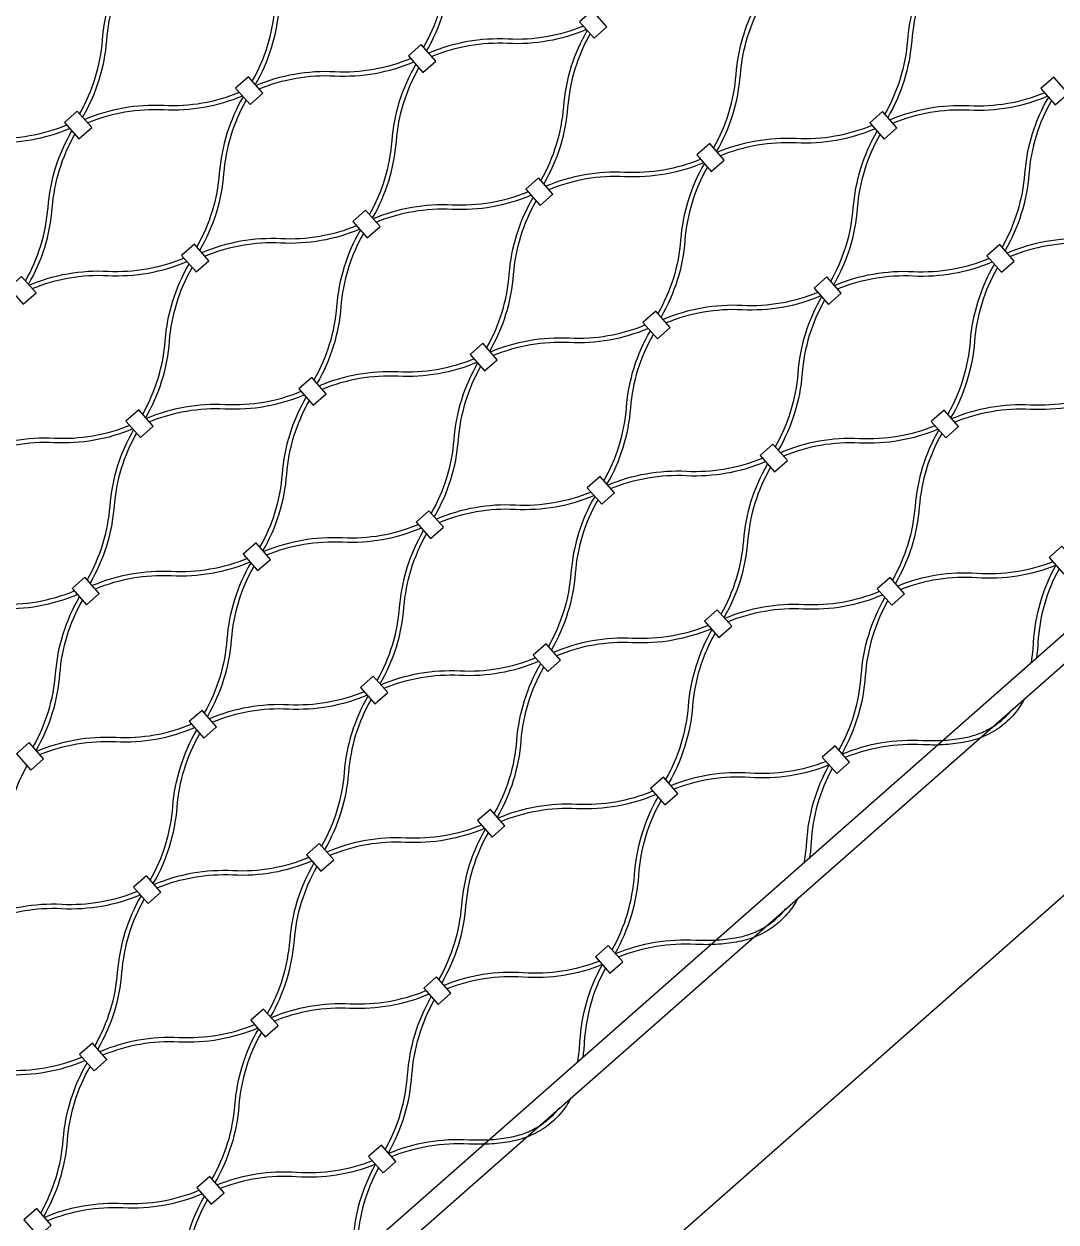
# Model space of a CAD drawing. Header units: millimetres. Extents: x 832728086 to 834530684, y 817551485 to 818349469.
# Drawn here: x 834420373.5 to 834420735.6, y 817818410.2 to 817818830.4 of the extents above; entities that cross this region are included whole.
import ezdxf

# ---------------------------------------------------------------- set-up
doc = ezdxf.new("R2010")
doc.units = ezdxf.units.MM
doc.header["$LTSCALE"] = 100
doc.layers.add('056-Railing-l', color=6, linetype='Continuous', lineweight=25)
doc.layers.add('A-COLS', color=3, linetype='Continuous')
doc.layers.add('mesh- l', color=8, linetype='Continuous')

msp = doc.modelspace()

# ---------------------------------------------------------------- linework, layer by layer
at = {"layer": '056-Railing-l'}
for points in [[(834419902.8527, 817817881.3366), (834421009.8148, 817818855.5461)], [(834419908.138, 817817875.3311), (834421015.1, 817818849.5406)]]:
    msp.add_lwpolyline(points, dxfattribs=at)
at = {"layer": 'A-COLS'}
msp.add_line((834424152.0256, 817821529.0111, 0.0052), (834419835.8825, 817817730.4819, 0.0052), dxfattribs=at)
at = {"layer": 'mesh- l'}
for points in [[(834420529.9429, 817818874.8856, 0.05643381), (834420524.2513, 817818861.9395, 0.05608633), (834420521.5885, 817818848.0494, -0.05520174), (834420519.0554, 817818834.7083, -0.05548959), (834420513.6579, 817818822.2486)], [(834420531.0097, 817818873.6733, 0.05541212), (834420525.6258, 817818861.2252, 0.05509445), (834420523.0985, 817818847.8992, -0.0561917), (834420520.4299, 817818833.9941, -0.05650781), (834420514.7245, 817818821.0367)], [(834420453.5767, 817818810.294, 0.05541212), (834420458.9606, 817818822.7422, 0.05509445), (834420461.4879, 817818836.0681, -0.0561917), (834420464.1565, 817818849.9733, -0.05650781), (834420469.8619, 817818862.9307)], [(834420454.6435, 817818809.0818, 0.05643381), (834420460.3351, 817818822.0279, 0.05608633), (834420462.9979, 817818835.918, -0.05520174), (834420465.531, 817818849.2591, -0.05548959), (834420470.9285, 817818861.7188)], [(834420409.2497, 817818851.5795, 0.05643381), (834420403.5581, 817818838.6335, 0.05608633), (834420400.8953, 817818824.7434, -0.05520174), (834420398.3622, 817818811.4023, -0.05548959), (834420392.9647, 817818798.9426)], [(834420691.7566, 817818851.4677, 0.05643381), (834420686.065, 817818838.5217, 0.05608633), (834420683.4023, 817818824.6315, -0.05520174), (834420680.8692, 817818811.2904, -0.05548959), (834420675.4716, 817818798.8308)], [(834420410.3165, 817818850.3673, 0.05541212), (834420404.9326, 817818837.9192, 0.05509445), (834420402.4053, 817818824.5932, -0.0561917), (834420399.7367, 817818810.6881, -0.05650781), (834420394.0313, 817818797.7306)], [(834420692.8234, 817818850.2555, 0.05541212), (834420687.4395, 817818837.8073, 0.05509445), (834420684.9122, 817818824.4814, -0.0561917), (834420682.2436, 817818810.5762, -0.05650781), (834420676.5382, 817818797.6188)], [(834420615.3904, 817818786.8762, 0.05541212), (834420620.7743, 817818799.3243, 0.05509445), (834420623.3016, 817818812.6503, -0.0561917), (834420625.9703, 817818826.5554, -0.05650781), (834420631.6756, 817818839.5128)], [(834420616.4573, 817818785.664, 0.05643381), (834420622.1489, 817818798.61, 0.05608633), (834420624.8116, 817818812.5001, -0.05520174), (834420627.3447, 817818825.8412, -0.05548959), (834420632.7422, 817818838.3009)], [(834420569.7658, 817818829.6361, -0.05541212), (834420556.7345, 817818825.8775, -0.05509445), (834420543.1954, 817818825.0638, 0.0561917), (834420529.0639, 817818824.1836, 0.05650781), (834420515.4866, 817818820.1708)], [(834420570.8326, 817818828.4239, -0.05643381), (834420557.2683, 817818824.4233, -0.05608633), (834420543.1525, 817818823.547, 0.05520174), (834420529.5977, 817818822.7295, 0.05548959), (834420516.5532, 817818818.9588)], [(834420571.0634, 817818828.1617, 0.05643381), (834420565.3718, 817818815.2156, 0.05608633), (834420562.7091, 817818801.3255, -0.05520174), (834420560.176, 817818787.9844, -0.05548959), (834420554.7784, 817818775.5247)], [(834420572.1302, 817818826.9494, 0.05541212), (834420566.7463, 817818814.5013, 0.05509445), (834420564.219, 817818801.1753, -0.0561917), (834420561.5504, 817818787.2702, -0.05650781), (834420555.845, 817818774.3128)], [(834420454.8743, 817818808.8196, -0.05643381), (834420468.4386, 817818812.8202, -0.05608633), (834420482.5545, 817818813.6965, 0.05520174), (834420496.1093, 817818814.514, 0.05548959), (834420509.1538, 817818818.2847)], [(834420455.9412, 817818807.6074, -0.05541212), (834420468.9725, 817818811.366, -0.05509445), (834420482.5116, 817818812.1797, 0.0561917), (834420496.6431, 817818813.0599, 0.05650781), (834420510.2204, 817818817.0727)], [(834420494.6972, 817818763.5702, 0.05541212), (834420500.0811, 817818776.0183, 0.05509445), (834420502.6084, 817818789.3443, -0.0561917), (834420505.2771, 817818803.2494, -0.05650781), (834420510.9824, 817818816.2068)], [(834420495.7641, 817818762.3579, 0.05643381), (834420501.4557, 817818775.304, 0.05608633), (834420504.1184, 817818789.1941, -0.05520174), (834420506.6515, 817818802.5352, -0.05548959), (834420512.049, 817818814.9949)], [(834420449.0726, 817818806.3301, -0.05541212), (834420436.0413, 817818802.5714, -0.05509445), (834420422.5022, 817818801.7578, 0.0561917), (834420408.3707, 817818800.8775, 0.05650781), (834420394.7934, 817818796.8647)], [(834420450.1394, 817818805.1179, -0.05643381), (834420436.5751, 817818801.1173, -0.05608633), (834420422.4593, 817818800.241, 0.05520174), (834420408.9045, 817818799.4235, 0.05548959), (834420395.86, 817818795.6528)], [(834420450.3702, 817818804.8556, 0.05643381), (834420444.6786, 817818791.9096, 0.05608633), (834420442.0159, 817818778.0195, -0.05520174), (834420439.4828, 817818764.6784, -0.05548959), (834420434.0852, 817818752.2187)], [(834420731.5795, 817818806.2183, -0.05541212), (834420718.5482, 817818802.4596, -0.05509445), (834420705.0091, 817818801.646, 0.0561917), (834420690.8776, 817818800.7657, 0.05650781), (834420677.3003, 817818796.7529)], [(834420732.6463, 817818805.006, -0.05643381), (834420719.0821, 817818801.0055, -0.05608633), (834420704.9662, 817818800.1291, 0.05520174), (834420691.4114, 817818799.3117, 0.05548959), (834420678.3669, 817818795.541)], [(834420732.8771, 817818804.7438, 0.05643381), (834420727.1855, 817818791.7978, 0.05608633), (834420724.5228, 817818777.9076, -0.05520174), (834420721.9897, 817818764.5666, -0.05548959), (834420716.5921, 817818752.1069)], [(834420451.4371, 817818803.6434, 0.05541212), (834420446.0531, 817818791.1953, 0.05509445), (834420443.5258, 817818777.8693, -0.0561917), (834420440.8572, 817818763.9642, -0.05650781), (834420435.1518, 817818751.0068)], [(834420733.944, 817818803.5316, 0.05541212), (834420728.56, 817818791.0834, 0.05509445), (834420726.0328, 817818777.7575, -0.0561917), (834420723.3641, 817818763.8523, -0.05650781), (834420717.6587, 817818750.8949)], [(834420334.1811, 817818785.5136, -0.05643381), (834420347.7454, 817818789.5141, -0.05608633), (834420361.8613, 817818790.3905, 0.05520174), (834420375.4161, 817818791.2079, 0.05548959), (834420388.4606, 817818794.9786)], [(834420335.248, 817818784.3013, -0.05541212), (834420348.2793, 817818788.06, -0.05509445), (834420361.8184, 817818788.8736, 0.0561917), (834420375.9499, 817818789.7539, 0.05650781), (834420389.5272, 817818793.7667)], [(834420374.004, 817818740.2641, 0.05541212), (834420379.3879, 817818752.7123, 0.05509445), (834420381.9152, 817818766.0382, -0.0561917), (834420384.5839, 817818779.9434, -0.05650781), (834420390.2892, 817818792.9008)], [(834420616.688, 817818785.4017, -0.05643381), (834420630.2523, 817818789.4023, -0.05608633), (834420644.3682, 817818790.2786, 0.05520174), (834420657.923, 817818791.0961, 0.05548959), (834420670.9675, 817818794.8668)], [(834420617.7549, 817818784.1895, -0.05541212), (834420630.7862, 817818787.9482, -0.05509445), (834420644.3253, 817818788.7618, 0.0561917), (834420658.4568, 817818789.6421, 0.05650781), (834420672.0341, 817818793.6549)], [(834420656.5109, 817818740.1523, 0.05541212), (834420661.8949, 817818752.6004, 0.05509445), (834420664.4221, 817818765.9264, -0.0561917), (834420667.0908, 817818779.8315, -0.05650781), (834420672.7962, 817818792.789)], [(834420375.0709, 817818739.0519, 0.05643381), (834420380.7625, 817818751.9979, 0.05608633), (834420383.4252, 817818765.8881, -0.05520174), (834420385.9583, 817818779.2292, -0.05548959), (834420391.3558, 817818791.6888)], [(834420657.5778, 817818738.9401, 0.05643381), (834420663.2694, 817818751.8861, 0.05608633), (834420665.9321, 817818765.7762, -0.05520174), (834420668.4652, 817818779.1173, -0.05548959), (834420673.8628, 817818791.577)], [(834420610.8863, 817818782.9122, -0.05541212), (834420597.855, 817818779.1536, -0.05509445), (834420584.3159, 817818778.3399, 0.0561917), (834420570.1844, 817818777.4597, 0.05650781), (834420556.6071, 817818773.4469)], [(834420611.9531, 817818781.7, -0.05643381), (834420598.3889, 817818777.6994, -0.05608633), (834420584.273, 817818776.8231, 0.05520174), (834420570.7182, 817818776.0056, 0.05548959), (834420557.6737, 817818772.2349)], [(834420612.1839, 817818781.4378, 0.05643381), (834420606.4923, 817818768.4917, 0.05608633), (834420603.8296, 817818754.6016, -0.05520174), (834420601.2965, 817818741.2605, -0.05548959), (834420595.8989, 817818728.8008)], [(834420613.2508, 817818780.2256, 0.05541212), (834420607.8668, 817818767.7774, 0.05509445), (834420605.3396, 817818754.4515, -0.0561917), (834420602.6709, 817818740.5463, -0.05650781), (834420596.9655, 817818727.5889)], [(834420495.9948, 817818762.0957, -0.05643381), (834420509.5591, 817818766.0963, -0.05608633), (834420523.675, 817818766.9726, 0.05520174), (834420537.2298, 817818767.7901, 0.05548959), (834420550.2743, 817818771.5608)], [(834420497.0617, 817818760.8835, -0.05541212), (834420510.093, 817818764.6421, -0.05509445), (834420523.6321, 817818765.4558, 0.0561917), (834420537.7636, 817818766.336, 0.05650781), (834420551.3409, 817818770.3488)], [(834420535.8177, 817818716.8463, 0.05541212), (834420541.2017, 817818729.2944, 0.05509445), (834420543.7289, 817818742.6204, -0.0561917), (834420546.3976, 817818756.5255, -0.05650781), (834420552.103, 817818769.4829)], [(834420536.8846, 817818715.634, 0.05643381), (834420542.5762, 817818728.5801, 0.05608633), (834420545.2389, 817818742.4702, -0.05520174), (834420547.772, 817818755.8113, -0.05548959), (834420553.1696, 817818768.271)], [(834420490.1931, 817818759.6062, -0.05541212), (834420477.1618, 817818755.8475, -0.05509445), (834420463.6227, 817818755.0339, 0.0561917), (834420449.4912, 817818754.1537, 0.05650781), (834420435.9139, 817818750.1409)], [(834420491.26, 817818758.394, -0.05643381), (834420477.6957, 817818754.3934, -0.05608633), (834420463.5798, 817818753.5171, 0.05520174), (834420450.025, 817818752.6996, 0.05548959), (834420436.9805, 817818748.9289)], [(834420772.7, 817818759.4944, -0.05541212), (834420759.6687, 817818755.7357, -0.05509445), (834420746.1296, 817818754.9221, 0.0561917), (834420731.9981, 817818754.0418, 0.05650781), (834420718.4208, 817818750.029)], [(834420491.4907, 817818758.1318, 0.05643381), (834420485.7991, 817818745.1857, 0.05608633), (834420483.1364, 817818731.2956, -0.05520174), (834420480.6033, 817818717.9545, -0.05548959), (834420475.2057, 817818705.4948)], [(834420492.5576, 817818756.9195, 0.05541212), (834420487.1736, 817818744.4714, 0.05509445), (834420484.6464, 817818731.1454, -0.0561917), (834420481.9777, 817818717.2403, -0.05650781), (834420476.2723, 817818704.2829)], [(834420773.7669, 817818758.2821, -0.05643381), (834420760.2026, 817818754.2816, -0.05608633), (834420746.0867, 817818753.4053, 0.05520174), (834420732.5319, 817818752.5878, 0.05548959), (834420719.4874, 817818748.8171)], [(834420375.3016, 817818738.7897, -0.05643381), (834420388.8659, 817818742.7903, -0.05608633), (834420402.9818, 817818743.6666, 0.05520174), (834420416.5366, 817818744.484, 0.05548959), (834420429.5811, 817818748.2547)], [(834420376.3685, 817818737.5775, -0.05541212), (834420389.3998, 817818741.3361, -0.05509445), (834420402.9389, 817818742.1497, 0.0561917), (834420417.0704, 817818743.03, 0.05650781), (834420430.6477, 817818747.0428)], [(834420415.1245, 817818693.5402, 0.05541212), (834420420.5085, 817818705.9884, 0.05509445), (834420423.0357, 817818719.3143, -0.0561917), (834420425.7044, 817818733.2195, -0.05650781), (834420431.4098, 817818746.1769)], [(834420657.8086, 817818738.6779, -0.05643381), (834420671.3728, 817818742.6784, -0.05608633), (834420685.4887, 817818743.5547, 0.05520174), (834420699.0435, 817818744.3722, 0.05548959), (834420712.088, 817818748.1429)], [(834420658.8754, 817818737.4656, -0.05541212), (834420671.9067, 817818741.2243, -0.05509445), (834420685.4458, 817818742.0379, 0.0561917), (834420699.5773, 817818742.9182, 0.05650781), (834420713.1546, 817818746.931)], [(834420697.6315, 817818693.4284, 0.05541212), (834420703.0154, 817818705.8765, 0.05509445), (834420705.5427, 817818719.2025, -0.0561917), (834420708.2113, 817818733.1077, -0.05650781), (834420713.9167, 817818746.0651)], [(834420416.1914, 817818692.328, 0.05643381), (834420421.883, 817818705.2741, 0.05608633), (834420424.5457, 817818719.1642, -0.05520174), (834420427.0788, 817818732.5053, -0.05548959), (834420432.4764, 817818744.965)], [(834420698.6983, 817818692.2162, 0.05643381), (834420704.3899, 817818705.1622, 0.05608633), (834420707.0526, 817818719.0524, -0.05520174), (834420709.5857, 817818732.3934, -0.05548959), (834420714.9833, 817818744.8531)], [(834420652.0068, 817818736.1883, -0.05541212), (834420638.9755, 817818732.4297, -0.05509445), (834420625.4364, 817818731.6161, 0.0561917), (834420611.3049, 817818730.7358, 0.05650781), (834420597.7276, 817818726.723)], [(834420653.0737, 817818734.9761, -0.05643381), (834420639.5094, 817818730.9755, -0.05608633), (834420625.3935, 817818730.0992, 0.05520174), (834420611.8387, 817818729.2818, 0.05548959), (834420598.7942, 817818725.5111)], [(834420653.3044, 817818734.7139, 0.05643381), (834420647.6128, 817818721.7678, 0.05608633), (834420644.9501, 817818707.8777, -0.05520174), (834420642.417, 817818694.5366, -0.05548959), (834420637.0195, 817818682.0769)], [(834420654.3713, 817818733.5017, 0.05541212), (834420648.9874, 817818721.0535, 0.05509445), (834420646.4601, 817818707.7276, -0.0561917), (834420643.7914, 817818693.8224, -0.05650781), (834420638.0861, 817818680.865)], [(834420537.1154, 817818715.3718, -0.05643381), (834420550.6796, 817818719.3724, -0.05608633), (834420564.7955, 817818720.2487, 0.05520174), (834420578.3503, 817818721.0662, 0.05548959), (834420591.3948, 817818724.8369)], [(834420538.1822, 817818714.1596, -0.05541212), (834420551.2135, 817818717.9183, -0.05509445), (834420564.7526, 817818718.7319, 0.0561917), (834420578.8841, 817818719.6121, 0.05650781), (834420592.4614, 817818723.6249)], [(834420576.9383, 817818670.1224, 0.05541212), (834420582.3222, 817818682.5705, 0.05509445), (834420584.8495, 817818695.8965, -0.0561917), (834420587.5181, 817818709.8016, -0.05650781), (834420593.2235, 817818722.759)], [(834420578.0051, 817818668.9102, 0.05643381), (834420583.6967, 817818681.8562, 0.05608633), (834420586.3594, 817818695.7463, -0.05520174), (834420588.8925, 817818709.0874, -0.05548959), (834420594.2901, 817818721.5471)], [(834420531.3136, 817818712.8823, -0.05541212), (834420518.2823, 817818709.1237, -0.05509445), (834420504.7432, 817818708.31, 0.0561917), (834420490.6117, 817818707.4298, 0.05650781), (834420477.0344, 817818703.417)], [(834420532.3805, 817818711.6701, -0.05643381), (834420518.8162, 817818707.6695, -0.05608633), (834420504.7003, 817818706.7932, 0.05520174), (834420491.1455, 817818705.9757, 0.05548959), (834420478.101, 817818702.205)], [(834420532.6112, 817818711.4079, 0.05643381), (834420526.9196, 817818698.4618, 0.05608633), (834420524.2569, 817818684.5717, -0.05520174), (834420521.7238, 817818671.2306, -0.05548959), (834420516.3263, 817818658.7709)], [(834420533.6781, 817818710.1956, 0.05541212), (834420528.2942, 817818697.7475, 0.05509445), (834420525.7669, 817818684.4215, -0.0561917), (834420523.0982, 817818670.5164, -0.05650781), (834420517.3929, 817818657.559)], [(834420416.4222, 817818692.0658, -0.05643381), (834420429.9864, 817818696.0664, -0.05608633), (834420444.1023, 817818696.9427, 0.05520174), (834420457.6571, 817818697.7602, 0.05548959), (834420470.7016, 817818701.5308)], [(834420417.489, 817818690.8536, -0.05541212), (834420430.5203, 817818694.6122, -0.05509445), (834420444.0594, 817818695.4259, 0.0561917), (834420458.1909, 817818696.3061, 0.05650781), (834420471.7682, 817818700.3189)], [(834420698.9291, 817818691.954, -0.05643381), (834420712.4934, 817818695.9545, -0.05608633), (834420726.6092, 817818696.8308, 0.05520174), (834420740.164, 817818697.6483, 0.05548959), (834420753.2086, 817818701.419)], [(834420699.9959, 817818690.7417, -0.05541212), (834420713.0272, 817818694.5004, -0.05509445), (834420726.5663, 817818695.314, 0.0561917), (834420740.6978, 817818696.1943, 0.05650781), (834420754.2751, 817818700.2071)], [(834420456.2451, 817818646.8164, 0.05541212), (834420461.629, 817818659.2645, 0.05509445), (834420464.1563, 817818672.5905, -0.0561917), (834420466.8249, 817818686.4956, -0.05650781), (834420472.5303, 817818699.453)], [(834420457.3119, 817818645.6041, 0.05643381), (834420463.0035, 817818658.5502, 0.05608633), (834420465.6662, 817818672.4403, -0.05520174), (834420468.1993, 817818685.7814, -0.05548959), (834420473.5969, 817818698.2411)], [(834420410.6204, 817818689.5763, -0.05541212), (834420397.5891, 817818685.8176, -0.05509445), (834420384.05, 817818685.004, 0.0561917), (834420369.9185, 817818684.1237, 0.05650781), (834420356.3412, 817818680.1109)], [(834420411.6873, 817818688.3641, -0.05643381), (834420398.123, 817818684.3635, -0.05608633), (834420384.0071, 817818683.4872, 0.05520174), (834420370.4523, 817818682.6697, 0.05548959), (834420357.4078, 817818678.899)], [(834420411.918, 817818688.1018, 0.05643381), (834420406.2264, 817818675.1558, 0.05608633), (834420403.5637, 817818661.2657, -0.05520174), (834420401.0306, 817818647.9246, -0.05548959), (834420395.6331, 817818635.4649)], [(834420693.1273, 817818689.4644, -0.05541212), (834420680.096, 817818685.7058, -0.05509445), (834420666.5569, 817818684.8922, 0.0561917), (834420652.4254, 817818684.0119, 0.05650781), (834420638.8481, 817818679.9991)], [(834420694.1942, 817818688.2522, -0.05643381), (834420680.6299, 817818684.2516, -0.05608633), (834420666.514, 817818683.3753, 0.05520174), (834420652.9592, 817818682.5579, 0.05548959), (834420639.9147, 817818678.7872)], [(834420694.425, 817818687.99, 0.05643381), (834420688.7334, 817818675.044, 0.05608633), (834420686.0706, 817818661.1538, -0.05520174), (834420683.5375, 817818647.8128, -0.05548959), (834420678.14, 817818635.3531)], [(834420412.9849, 817818686.8896, 0.05541212), (834420407.601, 817818674.4415, 0.05509445), (834420405.0737, 817818661.1155, -0.0561917), (834420402.405, 817818647.2104, -0.05650781), (834420396.6997, 817818634.253)], [(834420695.4918, 817818686.7778, 0.05541212), (834420690.1079, 817818674.3296, 0.05509445), (834420687.5806, 817818661.0037, -0.0561917), (834420684.912, 817818647.0985, -0.05650781), (834420679.2066, 817818634.1411)], [(834420578.2359, 817818668.6479, -0.05643381), (834420591.8002, 817818672.6485, -0.05608633), (834420605.916, 817818673.5248, 0.05520174), (834420619.4708, 817818674.3423, 0.05548959), (834420632.5154, 817818678.113)], [(834420579.3027, 817818667.4357, -0.05541212), (834420592.334, 817818671.1944, -0.05509445), (834420605.8731, 817818672.008, 0.0561917), (834420620.0046, 817818672.8883, 0.05650781), (834420633.5819, 817818676.9011)], [(834420618.0588, 817818623.3985, 0.05541212), (834420623.4427, 817818635.8466, 0.05509445), (834420625.97, 817818649.1726, -0.0561917), (834420628.6386, 817818663.0777, -0.05650781), (834420634.344, 817818676.0352)], [(834420619.1256, 817818622.1863, 0.05643381), (834420624.8172, 817818635.1323, 0.05608633), (834420627.48, 817818649.0224, -0.05520174), (834420630.0131, 817818662.3635, -0.05548959), (834420635.4106, 817818674.8232)], [(834420572.4341, 817818666.1584, -0.05541212), (834420559.4028, 817818662.3998, -0.05509445), (834420545.8637, 817818661.5861, 0.0561917), (834420531.7322, 817818660.7059, 0.05650781), (834420518.1549, 817818656.6931)], [(834420573.501, 817818664.9462, -0.05643381), (834420559.9367, 817818660.9456, -0.05608633), (834420545.8208, 817818660.0693, 0.05520174), (834420532.266, 817818659.2518, 0.05548959), (834420519.2215, 817818655.4811)], [(834420573.7318, 817818664.684, 0.05643381), (834420568.0402, 817818651.7379, 0.05608633), (834420565.3774, 817818637.8478, -0.05520174), (834420562.8443, 817818624.5067, -0.05548959), (834420557.4468, 817818612.047)], [(834420574.7986, 817818663.4718, 0.05541212), (834420569.4147, 817818651.0236, 0.05509445), (834420566.8874, 817818637.6976, -0.0561917), (834420564.2188, 817818623.7925, -0.05650781), (834420558.5134, 817818610.8351)], [(834420457.5427, 817818645.3419, -0.05643381), (834420471.107, 817818649.3425, -0.05608633), (834420485.2228, 817818650.2188, 0.05520174), (834420498.7776, 817818651.0363, 0.05548959), (834420511.8222, 817818654.807)], [(834420458.6095, 817818644.1297, -0.05541212), (834420471.6408, 817818647.8883, -0.05509445), (834420485.1799, 817818648.702, 0.0561917), (834420499.3114, 817818649.5822, 0.05650781), (834420512.8888, 817818653.595)], [(834420497.3656, 817818600.0925, 0.05541212), (834420502.7495, 817818612.5406, 0.05509445), (834420505.2768, 817818625.8666, -0.0561917), (834420507.9454, 817818639.7717, -0.05650781), (834420513.6508, 817818652.7291)], [(834420498.4324, 817818598.8802, 0.05643381), (834420504.124, 817818611.8263, 0.05608633), (834420506.7868, 817818625.7164, -0.05520174), (834420509.3199, 817818639.0575, -0.05548959), (834420514.7174, 817818651.5172)], [(834420451.7409, 817818642.8524, -0.05541212), (834420438.7096, 817818639.0937, -0.05509445), (834420425.1706, 817818638.2801, 0.0561917), (834420411.039, 817818637.3999, 0.05650781), (834420397.4617, 817818633.3871)], [(834420452.8078, 817818641.6402, -0.05643381), (834420439.2435, 817818637.6396, -0.05608633), (834420425.1276, 817818636.7633, 0.05520174), (834420411.5728, 817818635.9458, 0.05548959), (834420398.5283, 817818632.1751)], [(834420453.0386, 817818641.3779, 0.05643381), (834420447.347, 817818628.4319, 0.05608633), (834420444.6842, 817818614.5418, -0.05520174), (834420442.1511, 817818601.2007, -0.05548959), (834420436.7536, 817818588.741)], [(834420734.4617, 817818641.7116, -0.05599755), (834420721.3626, 817818638.1819, -0.0550563), (834420707.8049, 817818637.6213, 0.05611313), (834420693.6541, 817818637.0062, 0.05708602), (834420680.0044, 817818633.2345)], [(834420454.1054, 817818640.1657, 0.05541212), (834420448.7215, 817818627.7176, 0.05509445), (834420446.1942, 817818614.3916, -0.0561917), (834420443.5256, 817818600.4865, -0.05650781), (834420437.8202, 817818587.5291)], [(834420735.5344, 817818640.4928, -0.05708602), (834420721.8848, 817818636.7211, -0.05611313), (834420707.7339, 817818636.1061, 0.0550563), (834420694.1762, 817818635.5455, 0.05599755), (834420681.0771, 817818632.0157)], [(834420726.8976, 817818606.5575, 0.01408298), (834420727.3886, 817818609.9998, 0.01401475), (834420727.6855, 817818613.4642, -0.05610981), (834420730.0757, 817818627.4257, -0.05708383), (834420735.5344, 817818640.4928)], [(834420736.6085, 817818639.2754, 0.05599537), (834420731.4591, 817818626.7239, 0.05505305), (834420729.1975, 817818613.3441, -0.01031216), (834420728.993, 817818610.7301, -0.0103492), (834420728.6806, 817818608.1267)], [(834420336.8495, 817818622.0359, -0.05643381), (834420350.4138, 817818626.0365, -0.05608633), (834420364.5296, 817818626.9128, 0.05520174), (834420378.0844, 817818627.7302, 0.05548959), (834420391.129, 817818631.5009)], [(834420337.9163, 817818620.8237, -0.05541212), (834420350.9477, 817818624.5823, -0.05509445), (834420364.4867, 817818625.3959, 0.0561917), (834420378.6182, 817818626.2762, 0.05650781), (834420392.1956, 817818630.289)], [(834420376.6724, 817818576.7864, 0.05541212), (834420382.0563, 817818589.2346, 0.05509445), (834420384.5836, 817818602.5605, -0.0561917), (834420387.2522, 817818616.4657, -0.05650781), (834420392.9576, 817818629.4231)], [(834420377.7392, 817818575.5742, 0.05643381), (834420383.4308, 817818588.5203, 0.05608633), (834420386.0936, 817818602.4104, -0.05520174), (834420388.6267, 817818615.7515, -0.05548959), (834420394.0242, 817818628.2112)], [(834420619.3564, 817818621.924, -0.05643381), (834420632.9207, 817818625.9246, -0.05608633), (834420647.0366, 817818626.8009, 0.05520174), (834420660.5914, 817818627.6184, 0.05548959), (834420673.6359, 817818631.3891)], [(834420620.4232, 817818620.7118, -0.05541212), (834420633.4546, 817818624.4705, -0.05509445), (834420646.9936, 817818625.2841, 0.0561917), (834420661.1252, 817818626.1644, 0.05650781), (834420674.7025, 817818630.1772)], [(834420659.3932, 817818575.6456, 0.05501314), (834420664.7547, 817818588.342, 0.05502564), (834420667.2183, 817818601.9019, -0.05608013), (834420669.8198, 817818616.0521, -0.05606721), (834420675.5003, 817818629.2706)], [(834420660.4658, 817818574.4269, 0.05606721), (834420666.1463, 817818587.6453, 0.05608013), (834420668.7479, 817818601.7955, -0.05502564), (834420671.2114, 817818615.3555, -0.05501314), (834420676.573, 817818628.0518)], [(834420613.5547, 817818619.4345, -0.05541212), (834420600.5233, 817818615.6759, -0.05509445), (834420586.9843, 817818614.8623, 0.0561917), (834420572.8528, 817818613.982, 0.05650781), (834420559.2754, 817818609.9692)], [(834420614.6215, 817818618.2223, -0.05643381), (834420601.0572, 817818614.2217, -0.05608633), (834420586.9414, 817818613.3454, 0.05520174), (834420573.3866, 817818612.5279, 0.05548959), (834420560.342, 817818608.7573)], [(834420614.8523, 817818617.9601, 0.05643381), (834420609.1607, 817818605.014, 0.05608633), (834420606.4979, 817818591.1239, -0.05520174), (834420603.9649, 817818577.7828, -0.05548959), (834420598.5673, 817818565.3231)], [(834420615.9191, 817818616.7479, 0.05541212), (834420610.5352, 817818604.2997, 0.05509445), (834420608.0079, 817818590.9738, -0.0561917), (834420605.3393, 817818577.0686, -0.05650781), (834420599.6339, 817818564.1112)], [(834420498.6632, 817818598.618, -0.05643381), (834420512.2275, 817818602.6186, -0.05608633), (834420526.3434, 817818603.4949, 0.05520174), (834420539.8982, 817818604.3124, 0.05548959), (834420552.9427, 817818608.0831)], [(834420499.7301, 817818597.4058, -0.05541212), (834420512.7614, 817818601.1645, -0.05509445), (834420526.3004, 817818601.9781, 0.0561917), (834420540.432, 817818602.8583, 0.05650781), (834420554.0093, 817818606.8711)], [(834420538.4861, 817818553.3686, 0.05541212), (834420543.87, 817818565.8167, 0.05509445), (834420546.3973, 817818579.1427, -0.0561917), (834420549.0659, 817818593.0478, -0.05650781), (834420554.7713, 817818606.0052)], [(834420539.553, 817818552.1564, 0.05643381), (834420545.2446, 817818565.1024, 0.05608633), (834420547.9073, 817818578.9925, -0.05520174), (834420550.4404, 817818592.3336, -0.05548959), (834420555.8379, 817818604.7933)], [(834420492.8615, 817818596.1285, -0.05541212), (834420479.8301, 817818592.3698, -0.05509445), (834420466.2911, 817818591.5562, 0.0561917), (834420452.1596, 817818590.676, 0.05650781), (834420438.5822, 817818586.6632)], [(834420493.9283, 817818594.9163, -0.05643381), (834420480.364, 817818590.9157, -0.05608633), (834420466.2482, 817818590.0394, 0.05520174), (834420452.6934, 817818589.2219, 0.05548959), (834420439.6488, 817818585.4512)], [(834420494.1591, 817818594.6541, 0.05643381), (834420488.4675, 817818581.708, 0.05608633), (834420485.8048, 817818567.8179, -0.05520174), (834420483.2717, 817818554.4768, -0.05548959), (834420477.8741, 817818542.0171)], [(834420495.2259, 817818593.4418, 0.05541212), (834420489.842, 817818580.9937, 0.05509445), (834420487.3147, 817818567.6677, -0.0561917), (834420484.6461, 817818553.7626, -0.05650781), (834420478.9407, 817818540.8052)], [(834420724.6352, 817818593.9095, -0.05861222), (834420720.8283, 817818588.2598, -0.05918417), (834420715.8098, 817818583.654, -0.02931437), (834420712.9129, 817818581.8148, -0.02849813), (834420709.823, 817818580.3218, -0.02885982), (834420706.4775, 817818579.1556, -0.02750146), (834420703.0216, 817818578.3729, -0.0280161), (834420695.8619, 817818577.5697, -0.02801983), (834420688.6574, 817818577.572, 0.05502888), (834420674.8956, 817818576.8337, 0.05501523), (834420661.626, 817818573.1117)], [(834420660.5519, 817818574.3292, -0.05606931), (834420674.3795, 817818578.3019, -0.05608344), (834420688.7442, 817818579.1029, 0.02749376), (834420695.6452, 817818579.0934, 0.02749016), (834420702.5056, 817818579.8411, 0.04358453), (834420707.7031, 817818581.1718, 0.04703204), (834420712.5728, 817818583.4155, 0.04662132), (834420716.7961, 817818586.4237, 0.04736718), (834420720.3828, 817818590.1671)], [(834420377.97, 817818575.312, -0.05643381), (834420391.5343, 817818579.3126, -0.05608633), (834420405.6502, 817818580.1889, 0.05520174), (834420419.205, 817818581.0064, 0.05548959), (834420432.2495, 817818584.777)], [(834420379.0369, 817818574.0998, -0.05541212), (834420392.0682, 817818577.8584, -0.05509445), (834420405.6072, 817818578.6721, 0.0561917), (834420419.7388, 817818579.5523, 0.05650781), (834420433.3161, 817818583.5651)], [(834420417.7929, 817818530.0625, 0.05541212), (834420423.1768, 817818542.5107, 0.05509445), (834420425.7041, 817818555.8367, -0.0561917), (834420428.3728, 817818569.7418, -0.05650781), (834420434.0781, 817818582.6992)], [(834420418.8598, 817818528.8503, 0.05643381), (834420424.5514, 817818541.7964, 0.05608633), (834420427.2141, 817818555.6865, -0.05520174), (834420429.7472, 817818569.0276, -0.05548959), (834420435.1447, 817818581.4873)], [(834420374.5327, 817818570.1358, 0.05541212), (834420369.1488, 817818557.6877, 0.05509445), (834420366.6215, 817818544.3617, -0.0561917), (834420363.9529, 817818530.4566, -0.05650781), (834420358.2475, 817818517.4991)], [(834420654.8891, 817818571.6817, -0.05599755), (834420641.7899, 817818568.152, -0.0550563), (834420628.2323, 817818567.5913, 0.05611313), (834420614.0814, 817818566.9763, 0.05708602), (834420600.4318, 817818563.2046)], [(834420655.9617, 817818570.4629, -0.05708602), (834420642.3121, 817818566.6912, -0.05611313), (834420628.1612, 817818566.0762, 0.0550563), (834420614.6036, 817818565.5155, 0.05599755), (834420601.5044, 817818561.9858)], [(834420647.325, 817818536.5276, 0.01408298), (834420647.8159, 817818539.9699, 0.01401475), (834420648.1128, 817818543.4343, -0.05610981), (834420650.503, 817818557.3958, -0.05708383), (834420655.9617, 817818570.4629)], [(834420657.0358, 817818569.2454, 0.05599537), (834420651.8865, 817818556.694, 0.05505305), (834420649.6248, 817818543.3142, -0.01031216), (834420649.4203, 817818540.7001, -0.0103492), (834420649.108, 817818538.0968)], [(834420539.7837, 817818551.8941, -0.05643381), (834420553.348, 817818555.8947, -0.05608633), (834420567.4639, 817818556.771, 0.05520174), (834420581.0187, 817818557.5885, 0.05548959), (834420594.0632, 817818561.3592)], [(834420540.8506, 817818550.6819, -0.05541212), (834420553.8819, 817818554.4406, -0.05509445), (834420567.421, 817818555.2542, 0.0561917), (834420581.5525, 817818556.1344, 0.05650781), (834420595.1298, 817818560.1472)], [(834420579.8205, 817818505.6157, 0.05501314), (834420585.182, 817818518.3121, 0.05502564), (834420587.6456, 817818531.872, -0.05608013), (834420590.2471, 817818546.0222, -0.05606721), (834420595.9277, 817818559.2407)], [(834420580.8931, 817818504.3969, 0.05606721), (834420586.5737, 817818517.6154, 0.05608013), (834420589.1752, 817818531.7656, -0.05502564), (834420591.6387, 817818545.3255, -0.05501314), (834420597.0003, 817818558.0219)], [(834420533.982, 817818549.4046, -0.05541212), (834420520.9507, 817818545.646, -0.05509445), (834420507.4116, 817818544.8323, 0.0561917), (834420493.2801, 817818543.9521, 0.05650781), (834420479.7028, 817818539.9393)], [(834420535.0488, 817818548.1924, -0.05643381), (834420521.4846, 817818544.1918, -0.05608633), (834420507.3687, 817818543.3155, 0.05520174), (834420493.8139, 817818542.498, 0.05548959), (834420480.7694, 817818538.7273)], [(834420535.2796, 817818547.9302, 0.05643381), (834420529.588, 817818534.9841, 0.05608633), (834420526.9253, 817818521.094, -0.05520174), (834420524.3922, 817818507.7529, -0.05548959), (834420518.9946, 817818495.2932)], [(834420536.3465, 817818546.718, 0.05541212), (834420530.9625, 817818534.2698, 0.05509445), (834420528.4353, 817818520.9438, -0.0561917), (834420525.7666, 817818507.0387, -0.05650781), (834420520.0612, 817818494.0813)], [(834420419.0905, 817818528.5881, -0.05643381), (834420432.6548, 817818532.5887, -0.05608633), (834420446.7707, 817818533.465, 0.05520174), (834420460.3255, 817818534.2825, 0.05548959), (834420473.37, 817818538.0532)], [(834420420.1574, 817818527.3759, -0.05541212), (834420433.1887, 817818531.1345, -0.05509445), (834420446.7278, 817818531.9482, 0.0561917), (834420460.8593, 817818532.8284, 0.05650781), (834420474.4366, 817818536.8412)], [(834420458.9134, 817818483.3387, 0.05541212), (834420464.2974, 817818495.7868, 0.05509445), (834420466.8246, 817818509.1128, -0.0561917), (834420469.4933, 817818523.0179, -0.05650781), (834420475.1987, 817818535.9753)], [(834420459.9803, 817818482.1264, 0.05643381), (834420465.6719, 817818495.0725, 0.05608633), (834420468.3346, 817818508.9626, -0.05520174), (834420470.8677, 817818522.3037, -0.05548959), (834420476.2652, 817818534.7634)], [(834420413.2888, 817818526.0986, -0.05541212), (834420400.2575, 817818522.3399, -0.05509445), (834420386.7184, 817818521.5263, 0.0561917), (834420372.5869, 817818520.646, 0.05650781), (834420359.0096, 817818516.6332)], [(834420414.3556, 817818524.8864, -0.05643381), (834420400.7914, 817818520.8858, -0.05608633), (834420386.6755, 817818520.0095, 0.05520174), (834420373.1207, 817818519.192, 0.05548959), (834420360.0762, 817818515.4213)], [(834420414.5864, 817818524.6241, 0.05643381), (834420408.8948, 817818511.6781, 0.05608633), (834420406.2321, 817818497.788, -0.05520174), (834420403.699, 817818484.4469, -0.05548959), (834420398.3014, 817818471.9872)], [(834420415.6533, 817818523.4119, 0.05541212), (834420410.2693, 817818510.9638, 0.05509445), (834420407.7421, 817818497.6378, -0.0561917), (834420405.0734, 817818483.7327, -0.05650781), (834420399.368, 817818470.7753)], [(834420645.0626, 817818523.8796, -0.05861222), (834420641.2557, 817818518.2299, -0.05918417), (834420636.2371, 817818513.6241, -0.02931437), (834420633.3403, 817818511.7848, -0.02849813), (834420630.2504, 817818510.2919, -0.02885982), (834420626.9049, 817818509.1257, -0.02750146), (834420623.4489, 817818508.3429, -0.0280161), (834420616.2893, 817818507.5397, -0.02801983), (834420609.0847, 817818507.5421, 0.05502888), (834420595.3229, 817818506.8038, 0.05501523), (834420582.0533, 817818503.0818)], [(834420580.9792, 817818504.2993, -0.05606931), (834420594.8068, 817818508.272, -0.05608344), (834420609.1715, 817818509.073, 0.02749376), (834420616.0725, 817818509.0635, 0.02749016), (834420622.9329, 817818509.8112, 0.04358453), (834420628.1304, 817818511.1419, 0.04703204), (834420633.0001, 817818513.3856, 0.04662132), (834420637.2234, 817818516.3938, 0.04736718), (834420640.8101, 817818520.1371)], [(834420575.3164, 817818501.6518, -0.05599755), (834420562.2172, 817818498.1221, -0.0550563), (834420548.6596, 817818497.5614, 0.05611313), (834420534.5087, 817818496.9464, 0.05708602), (834420520.8591, 817818493.1747)], [(834420576.389, 817818500.433, -0.05708602), (834420562.7394, 817818496.6613, -0.05611313), (834420548.5885, 817818496.0463, 0.0550563), (834420535.0309, 817818495.4856, 0.05599755), (834420521.9317, 817818491.9559)], [(834420567.7523, 817818466.4977, 0.01408298), (834420568.2433, 817818469.9399, 0.01401475), (834420568.5401, 817818473.4044, -0.05610981), (834420570.9304, 817818487.3658, -0.05708383), (834420576.389, 817818500.433)], [(834420577.4632, 817818499.2155, 0.05599537), (834420572.3138, 817818486.664, 0.05505305), (834420570.0521, 817818473.2843, -0.01031216), (834420569.8476, 817818470.6702, -0.0103492), (834420569.5353, 817818468.0669)], [(834420460.211, 817818481.8642, -0.05643381), (834420473.7753, 817818485.8648, -0.05608633), (834420487.8912, 817818486.7411, 0.05520174), (834420501.446, 817818487.5586, 0.05548959), (834420514.4905, 817818491.3293)], [(834420461.2779, 817818480.652, -0.05541212), (834420474.3092, 817818484.4107, -0.05509445), (834420487.8483, 817818485.2243, 0.0561917), (834420501.9798, 817818486.1045, 0.05650781), (834420515.5571, 817818490.1173)], [(834420500.2478, 817818435.5858, 0.05501314), (834420505.6094, 817818448.2821, 0.05502564), (834420508.0729, 817818461.8421, -0.05608013), (834420510.6744, 817818475.9923, -0.05606721), (834420516.355, 817818489.2107)], [(834420501.3204, 817818434.367, 0.05606721), (834420507.001, 817818447.5855, 0.05608013), (834420509.6025, 817818461.7357, -0.05502564), (834420512.0661, 817818475.2956, -0.05501314), (834420517.4276, 817818487.992)], [(834420454.4093, 817818479.3747, -0.05541212), (834420441.378, 817818475.616, -0.05509445), (834420427.8389, 817818474.8024, 0.0561917), (834420413.7074, 817818473.9222, 0.05650781), (834420400.1301, 817818469.9094)], [(834420455.4762, 817818478.1625, -0.05643381), (834420441.9119, 817818474.1619, -0.05608633), (834420427.796, 817818473.2856, 0.05520174), (834420414.2412, 817818472.4681, 0.05548959), (834420401.1967, 817818468.6974)], [(834420455.7069, 817818477.9003, 0.05643381), (834420450.0153, 817818464.9542, 0.05608633), (834420447.3526, 817818451.0641, -0.05520174), (834420444.8195, 817818437.723, -0.05548959), (834420439.422, 817818425.2633)], [(834420456.7738, 817818476.688, 0.05541212), (834420451.3899, 817818464.2399, 0.05509445), (834420448.8626, 817818450.9139, -0.0561917), (834420446.1939, 817818437.0088, -0.05650781), (834420440.4886, 817818424.0514)], [(834420339.5178, 817818458.5582, -0.05643381), (834420353.0821, 817818462.5588, -0.05608633), (834420367.198, 817818463.4351, 0.05520174), (834420380.7528, 817818464.2526, 0.05548959), (834420393.7973, 817818468.0232)], [(834420340.5847, 817818457.346, -0.05541212), (834420353.616, 817818461.1046, -0.05509445), (834420367.1551, 817818461.9182, 0.0561917), (834420381.2866, 817818462.7985, 0.05650781), (834420394.8639, 817818466.8113)], [(834420379.3407, 817818413.3087, 0.05541212), (834420384.7247, 817818425.7569, 0.05509445), (834420387.252, 817818439.0829, -0.0561917), (834420389.9206, 817818452.988, -0.05650781), (834420395.626, 817818465.9454)], [(834420380.4076, 817818412.0965, 0.05643381), (834420386.0992, 817818425.0426, 0.05608633), (834420388.7619, 817818438.9327, -0.05520174), (834420391.295, 817818452.2738, -0.05548959), (834420396.6926, 817818464.7335)], [(834420565.4899, 817818453.8497, -0.05861222), (834420561.683, 817818448.1999, -0.05918417), (834420556.6644, 817818443.5941, -0.02931437), (834420553.7676, 817818441.7549, -0.02849813), (834420550.6777, 817818440.2619, -0.02885982), (834420547.3322, 817818439.0957, -0.02750146), (834420543.8762, 817818438.313, -0.0280161), (834420536.7166, 817818437.5098, -0.02801983), (834420529.512, 817818437.5122, 0.05502888), (834420515.7502, 817818436.7739, 0.05501523), (834420502.4807, 817818433.0519)], [(834420501.4065, 817818434.2693, -0.05606931), (834420515.2342, 817818438.2421, -0.05608344), (834420529.5988, 817818439.043, 0.02749376), (834420536.4998, 817818439.0335, 0.02749016), (834420543.3602, 817818439.7813, 0.04358453), (834420548.5577, 817818441.112, 0.04703204), (834420553.4274, 817818443.3557, 0.04662132), (834420557.6507, 817818446.3638, 0.04736718), (834420561.2375, 817818450.1072)], [(834420495.7437, 817818431.6219, -0.05599755), (834420482.6445, 817818428.0921, -0.0550563), (834420469.0869, 817818427.5315, 0.05611313), (834420454.936, 817818426.9165, 0.05708602), (834420441.2864, 817818423.1448)], [(834420496.8163, 817818430.4031, -0.05708602), (834420483.1667, 817818426.6314, -0.05611313), (834420469.0158, 817818426.0164, 0.0550563), (834420455.4582, 817818425.4557, 0.05599755), (834420442.359, 817818421.926)], [(834420488.1796, 817818396.4678, 0.01408298), (834420488.6706, 817818399.91, 0.01401475), (834420488.9675, 817818403.3745, -0.05610981), (834420491.3577, 817818417.3359, -0.05708383), (834420496.8163, 817818430.4031)], [(834420497.8905, 817818429.1856, 0.05599537), (834420492.7411, 817818416.6341, 0.05505305), (834420490.4795, 817818403.2544, -0.01031216), (834420490.2749, 817818400.6403, -0.0103492), (834420489.9626, 817818398.0369)], [(834420380.6384, 817818411.8343, -0.05643381), (834420394.2027, 817818415.8349, -0.05608633), (834420408.3185, 817818416.7112, 0.05520174), (834420421.8733, 817818417.5287, 0.05548959), (834420434.9178, 817818421.2994)], [(834420381.7052, 817818410.6221, -0.05541212), (834420394.7365, 817818414.3807, -0.05509445), (834420408.2756, 817818415.1944, 0.0561917), (834420422.4071, 817818416.0746, 0.05650781), (834420435.9844, 817818420.0874)], [(834420420.6751, 817818365.5559, 0.05501314), (834420426.0367, 817818378.2522, 0.05502564), (834420428.5002, 817818391.8122, -0.05608013), (834420431.1018, 817818405.9624, -0.05606721), (834420436.7823, 817818419.1808)], [(834420421.7478, 817818364.3371, 0.05606721), (834420427.4283, 817818377.5556, 0.05608013), (834420430.0298, 817818391.7057, -0.05502564), (834420432.4934, 817818405.2657, -0.05501314), (834420437.8549, 817818417.962)]]:
    msp.add_lwpolyline(points, format="xyb", dxfattribs=at)
for points in [[(834420577.9842, 817818829.3796), (834420572.92, 817818835.1339), (834420568.4159, 817818831.1699), (834420573.4801, 817818825.4157)], [(834420517.9412, 817818817.3816), (834420512.8771, 817818823.1358), (834420508.373, 817818819.1719), (834420513.4371, 817818813.4176)], [(834420457.291, 817818806.0736), (834420452.2269, 817818811.8278), (834420447.7227, 817818807.8639), (834420452.7869, 817818802.1096)], [(834420739.7979, 817818805.9618), (834420734.7338, 817818811.716), (834420730.2297, 817818807.752), (834420735.2938, 817818801.9978)], [(834420739.7979, 817818805.9618), (834420734.7338, 817818811.716), (834420730.2297, 817818807.752), (834420735.2938, 817818801.9978)], [(834420397.248, 817818794.0756), (834420392.1839, 817818799.8298), (834420387.6798, 817818795.8659), (834420392.7439, 817818790.1116)], [(834420679.755, 817818793.9637), (834420674.6908, 817818799.718), (834420670.1867, 817818795.754), (834420675.2508, 817818789.9998)], [(834420619.1047, 817818782.6557), (834420614.0406, 817818788.41), (834420609.5365, 817818784.446), (834420614.6006, 817818778.6918)], [(834420559.0618, 817818770.6577), (834420553.9976, 817818776.4119), (834420549.4935, 817818772.448), (834420554.5576, 817818766.6938)], [(834420498.4115, 817818759.3497), (834420493.3474, 817818765.1039), (834420488.8433, 817818761.14), (834420493.9074, 817818755.3857)], [(834420438.3686, 817818747.3517), (834420433.3044, 817818753.1059), (834420428.8003, 817818749.142), (834420433.8644, 817818743.3877)], [(834420720.8755, 817818747.2399), (834420715.8113, 817818752.9941), (834420711.3072, 817818749.0301), (834420716.3714, 817818743.2759)], [(834420377.7183, 817818736.0437), (834420372.6542, 817818741.7979), (834420368.1501, 817818737.834), (834420373.2142, 817818732.0797)], [(834420660.2252, 817818735.9318), (834420655.1611, 817818741.6861), (834420650.657, 817818737.7221), (834420655.7211, 817818731.9679)], [(834420600.1823, 817818723.9338), (834420595.1181, 817818729.6881), (834420590.614, 817818725.7241), (834420595.6782, 817818719.9699)], [(834420539.5321, 817818712.6258), (834420534.4679, 817818718.3801), (834420529.9638, 817818714.4161), (834420535.0279, 817818708.6619)], [(834420479.4891, 817818700.6278), (834420474.4249, 817818706.382), (834420469.9208, 817818702.4181), (834420474.985, 817818696.6638)], [(834420418.8389, 817818689.3198), (834420413.7747, 817818695.074), (834420409.2706, 817818691.1101), (834420414.3347, 817818685.3558)], [(834420701.3458, 817818689.208), (834420696.2816, 817818694.9622), (834420691.7775, 817818690.9982), (834420696.8417, 817818685.244)], [(834420641.3028, 817818677.2099), (834420636.2386, 817818682.9642), (834420631.7345, 817818679.0002), (834420636.7987, 817818673.246)], [(834420580.6526, 817818665.9019), (834420575.5884, 817818671.6562), (834420571.0843, 817818667.6922), (834420576.1485, 817818661.938)], [(834420520.6096, 817818653.9039), (834420515.5454, 817818659.6581), (834420511.0413, 817818655.6942), (834420516.1055, 817818649.94)], [(834420459.9594, 817818642.5959), (834420454.8952, 817818648.3501), (834420450.3911, 817818644.3862), (834420455.4553, 817818638.6319)], [(834420733.1155, 817818643.2413), (834420738.1796, 817818637.4871), (834420742.6838, 817818641.451), (834420737.6196, 817818647.2053)], [(834420399.9164, 817818630.5979), (834420394.8522, 817818636.3521), (834420390.3481, 817818632.3882), (834420395.4123, 817818626.6339)], [(834420672.855, 817818632.2763), (834420677.9192, 817818626.5221), (834420682.4233, 817818630.4861), (834420677.3592, 817818636.2403)], [(834420682.4233, 817818630.4861), (834420677.3592, 817818636.2403), (834420672.855, 817818632.2763), (834420677.9192, 817818626.5221)], [(834420621.7731, 817818619.178), (834420616.7089, 817818624.9323), (834420612.2048, 817818620.9683), (834420617.269, 817818615.2141)], [(834420561.7301, 817818607.18), (834420556.666, 817818612.9343), (834420552.1619, 817818608.9703), (834420557.226, 817818603.2161)], [(834420501.0799, 817818595.872), (834420496.0157, 817818601.6262), (834420491.5116, 817818597.6623), (834420496.5758, 817818591.9081)], [(834420441.0369, 817818583.874), (834420435.9728, 817818589.6282), (834420431.4687, 817818585.6643), (834420436.5328, 817818579.91)], [(834420380.3867, 817818572.566), (834420375.3225, 817818578.3202), (834420370.8184, 817818574.3563), (834420375.8826, 817818568.602)], [(834420380.3867, 817818572.566), (834420375.3225, 817818578.3202), (834420370.8184, 817818574.3563), (834420375.8826, 817818568.602)], [(834420653.5428, 817818573.2114), (834420658.607, 817818567.4571), (834420663.1111, 817818571.4211), (834420658.0469, 817818577.1753)], [(834420593.2824, 817818562.2464), (834420598.3465, 817818556.4922), (834420602.8506, 817818560.4561), (834420597.7865, 817818566.2104)], [(834420602.8506, 817818560.4561), (834420597.7865, 817818566.2104), (834420593.2824, 817818562.2464), (834420598.3465, 817818556.4922)], [(834420542.2004, 817818549.1481), (834420537.1363, 817818554.9024), (834420532.6321, 817818550.9384), (834420537.6963, 817818545.1842)], [(834420482.1574, 817818537.1501), (834420477.0933, 817818542.9043), (834420472.5892, 817818538.9404), (834420477.6533, 817818533.1861)], [(834420421.5072, 817818525.8421), (834420416.4431, 817818531.5963), (834420411.9389, 817818527.6324), (834420417.0031, 817818521.8781)], [(834420421.5072, 817818525.8421), (834420416.4431, 817818531.5963), (834420411.9389, 817818527.6324), (834420417.0031, 817818521.8781)], [(834420573.9701, 817818503.1815), (834420579.0343, 817818497.4272), (834420583.5384, 817818501.3912), (834420578.4743, 817818507.1454)], [(834420513.7097, 817818492.2165), (834420518.7739, 817818486.4623), (834420523.278, 817818490.4262), (834420518.2138, 817818496.1805)], [(834420523.278, 817818490.4262), (834420518.2138, 817818496.1805), (834420513.7097, 817818492.2165), (834420518.7739, 817818486.4623)], [(834420462.6277, 817818479.1182), (834420457.5636, 817818484.8724), (834420453.0595, 817818480.9085), (834420458.1236, 817818475.1543)], [(834420462.6277, 817818479.1182), (834420457.5636, 817818484.8724), (834420453.0595, 817818480.9085), (834420458.1236, 817818475.1543)], [(834420402.5848, 817818467.1202), (834420397.5206, 817818472.8744), (834420393.0165, 817818468.9105), (834420398.0807, 817818463.1562)], [(834420494.3975, 817818433.1516), (834420499.4616, 817818427.3973), (834420503.9657, 817818431.3613), (834420498.9016, 817818437.1155)], [(834420434.137, 817818422.1866), (834420439.2012, 817818416.4323), (834420443.7053, 817818420.3963), (834420438.6411, 817818426.1505)], [(834420443.7053, 817818420.3963), (834420438.6411, 817818426.1505), (834420434.137, 817818422.1866), (834420439.2012, 817818416.4323)], [(834420383.0551, 817818409.0883), (834420377.9909, 817818414.8425), (834420373.4868, 817818410.8786), (834420378.5509, 817818405.1243)]]:
    msp.add_lwpolyline(points, close=True, dxfattribs=at)
for points in [[(834420512.8771, 817818823.1358), (834420508.373, 817818819.1719)], [(834420517.9412, 817818817.3816), (834420512.8771, 817818823.1358)], [(834420508.373, 817818819.1719), (834420513.4371, 817818813.4176)], [(834420513.4371, 817818813.4176), (834420517.9412, 817818817.3816)], [(834420392.1839, 817818799.8298), (834420387.6798, 817818795.8659)], [(834420397.248, 817818794.0756), (834420392.1839, 817818799.8298)], [(834420674.6908, 817818799.718), (834420670.1867, 817818795.754)], [(834420679.755, 817818793.9637), (834420674.6908, 817818799.718)], [(834420387.6798, 817818795.8659), (834420392.7439, 817818790.1116)], [(834420392.7439, 817818790.1116), (834420397.248, 817818794.0756)], [(834420670.1867, 817818795.754), (834420675.2508, 817818789.9998)], [(834420675.2508, 817818789.9998), (834420679.755, 817818793.9637)], [(834420553.9976, 817818776.4119), (834420549.4935, 817818772.448)], [(834420559.0618, 817818770.6577), (834420553.9976, 817818776.4119)], [(834420549.4935, 817818772.448), (834420554.5576, 817818766.6938)], [(834420554.5576, 817818766.6938), (834420559.0618, 817818770.6577)], [(834420433.3044, 817818753.1059), (834420428.8003, 817818749.142)], [(834420438.3686, 817818747.3517), (834420433.3044, 817818753.1059)], [(834420715.8113, 817818752.9941), (834420711.3072, 817818749.0301)], [(834420720.8755, 817818747.2399), (834420715.8113, 817818752.9941)], [(834420428.8003, 817818749.142), (834420433.8644, 817818743.3877)], [(834420433.8644, 817818743.3877), (834420438.3686, 817818747.3517)], [(834420711.3072, 817818749.0301), (834420716.3714, 817818743.2759)], [(834420716.3714, 817818743.2759), (834420720.8755, 817818747.2399)], [(834420595.1181, 817818729.6881), (834420590.614, 817818725.7241)], [(834420600.1823, 817818723.9338), (834420595.1181, 817818729.6881)], [(834420590.614, 817818725.7241), (834420595.6782, 817818719.9699)], [(834420595.6782, 817818719.9699), (834420600.1823, 817818723.9338)], [(834420474.4249, 817818706.382), (834420469.9208, 817818702.4181)], [(834420479.4891, 817818700.6278), (834420474.4249, 817818706.382)], [(834420469.9208, 817818702.4181), (834420474.985, 817818696.6638)], [(834420474.985, 817818696.6638), (834420479.4891, 817818700.6278)], [(834420636.2386, 817818682.9642), (834420631.7345, 817818679.0002)], [(834420641.3028, 817818677.2099), (834420636.2386, 817818682.9642)], [(834420631.7345, 817818679.0002), (834420636.7987, 817818673.246)], [(834420636.7987, 817818673.246), (834420641.3028, 817818677.2099)], [(834420515.5454, 817818659.6581), (834420511.0413, 817818655.6942)], [(834420520.6096, 817818653.9039), (834420515.5454, 817818659.6581)], [(834420511.0413, 817818655.6942), (834420516.1055, 817818649.94)], [(834420516.1055, 817818649.94), (834420520.6096, 817818653.9039)], [(834420394.8522, 817818636.3521), (834420390.3481, 817818632.3882)], [(834420390.3481, 817818632.3882), (834420395.4123, 817818626.6339)], [(834420399.9164, 817818630.5979), (834420394.8522, 817818636.3521)], [(834420395.4123, 817818626.6339), (834420399.9164, 817818630.5979)], [(834420556.666, 817818612.9343), (834420552.1619, 817818608.9703)], [(834420561.7301, 817818607.18), (834420556.666, 817818612.9343)], [(834420552.1619, 817818608.9703), (834420557.226, 817818603.2161)], [(834420557.226, 817818603.2161), (834420561.7301, 817818607.18)], [(834420435.9728, 817818589.6282), (834420431.4687, 817818585.6643)], [(834420441.0369, 817818583.874), (834420435.9728, 817818589.6282)], [(834420431.4687, 817818585.6643), (834420436.5328, 817818579.91)], [(834420436.5328, 817818579.91), (834420441.0369, 817818583.874)], [(834420477.0933, 817818542.9043), (834420472.5892, 817818538.9404)], [(834420482.1574, 817818537.1501), (834420477.0933, 817818542.9043)], [(834420472.5892, 817818538.9404), (834420477.6533, 817818533.1861)], [(834420477.6533, 817818533.1861), (834420482.1574, 817818537.1501)], [(834420397.5206, 817818472.8744), (834420393.0165, 817818468.9105)], [(834420402.5848, 817818467.1202), (834420397.5206, 817818472.8744)], [(834420393.0165, 817818468.9105), (834420398.0807, 817818463.1562)], [(834420398.0807, 817818463.1562), (834420402.5848, 817818467.1202)]]:
    msp.add_lwpolyline(points, dxfattribs=at)

doc.saveas('drawing.dxf')
